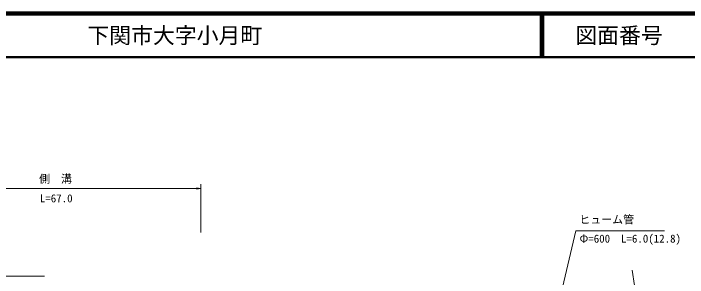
# Model space of a CAD drawing. Units: millimetres at full size, sheet at 1:1000; details may follow other scales. Extents: x 40000 to 680000, y 20000 to 380000.
# Drawn here: x 388132 to 542289, y 319686 to 380000 of the extents above; entities that cross this region are included whole.
import ezdxf
from ezdxf.enums import TextEntityAlignment as Align

# ---------------------------------------------------------------- set-up
doc = ezdxf.new("R2010")
doc.units = ezdxf.units.MM
doc.header["$LTSCALE"] = 1000
doc.linetypes.add('CHAIN', pattern=[18.5, 12, -1.5, 3.5, -1.5])
for name, color, linetype, lineweight in [('M-BMK', 2, 'CHAIN', 13), ('M-STR-HTXT', 7, 'Continuous', 13), ('M-TTL', 2, 'Continuous', 140), ('M-TTL-LINE', 7, 'Continuous', 50)]:
    doc.layers.add(name, color=color, linetype=linetype, lineweight=lineweight)
doc.layers.add('M-TTL-TXT', color=7, linetype='Continuous')
doc.styles.add('ＭＳ ゴシック', font='')
doc.styles.get('ＭＳ ゴシック').set_extended_font_data('MS Gothic')

# ---------------------------------------------------------------- blocks, each defined once
blk = doc.blocks.new('open_arrow')
at = {"color": 0, "linetype": 'Continuous', "lineweight": -2}
blk.add_lwpolyline([(7.5, 1.25), (0, 0), (7.5, -1.25)], dxfattribs=at)

msp = doc.modelspace()

# ---------------------------------------------------------------- linework, layer by layer
at = {"layer": 'M-BMK'}
msp.add_line((535001, 286237), (529422, 322751), dxfattribs=at)
at = {"layer": 'M-STR-HTXT'}
for p, q in [((430967, 330000), (430967, 341000)), ((363914, 340000), (430967, 340000)), ((516724, 330384), (507217, 289885)), ((537049, 330384), (516724, 330384)), ((395205, 320016), (374881, 320016))]:
    msp.add_line(p, q, dxfattribs=at)
at = {"layer": 'M-TTL'}
msp.add_line((680000, 380000), (40000, 380000), dxfattribs=at)
at = {"layer": 'M-TTL-LINE'}
for p, q in [((508747, 380000), (508747, 370000)), ((509247, 380000), (509247, 370000)), ((40000, 370000), (680000, 370000))]:
    msp.add_line(p, q, dxfattribs=at)

# ---------------------------------------------------------------- block references
at = {"layer": 'M-STR-HTXT', "xscale": 133, "yscale": 133, "rotation": 180}
msp.add_blockref('open_arrow', (430967, 340000), dxfattribs=at)

# ---------------------------------------------------------------- texts
at = {"layer": 'M-STR-HTXT', "style": 'ＭＳ ゴシック'}
msp.add_text('側\u3000溝', height=1833, dxfattribs=at).set_placement((397752, 342218), align=Align.MIDDLE_CENTER)
for s, p in [('L=67.0', (397909, 336303)), ('ヒューム管', (523796, 331450))]:
    msp.add_text(s, height=1833, dxfattribs=at).set_placement(p, align=Align.BOTTOM_CENTER)
msp.add_text('Φ=600\u3000L=6.0(12.8)', height=1833, dxfattribs=at).set_placement((517593, 327101), align=Align.BOTTOM_LEFT)
at = {"layer": 'M-TTL-TXT', "style": 'ＭＳ ゴシック'}
msp.add_text('下関市大字小月町', height=3666, dxfattribs=at).set_placement((405024, 375000), align=Align.MIDDLE_LEFT)
msp.add_text('図面番号', height=3666, dxfattribs=at).set_placement((526622, 375000), align=Align.MIDDLE_CENTER)

doc.saveas('drawing.dxf')
